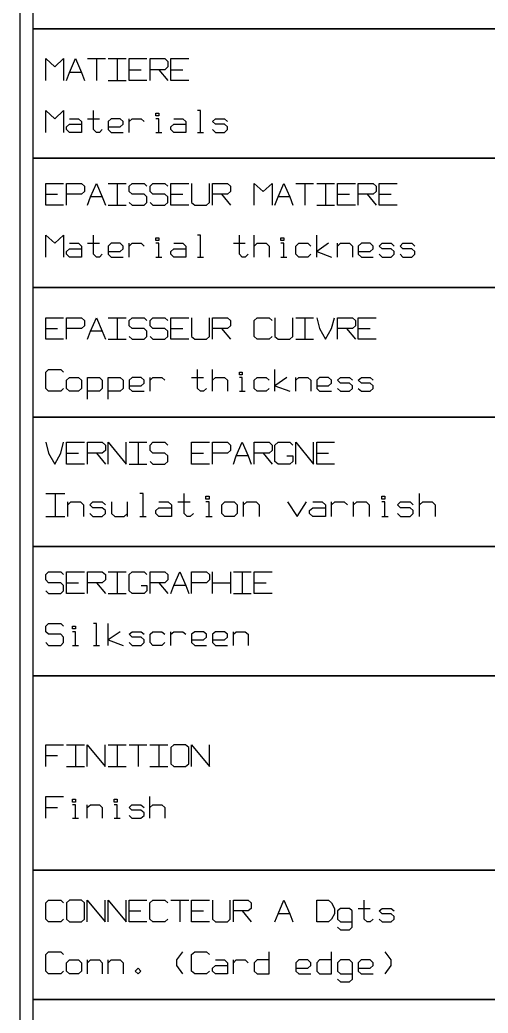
# Model space of a CAD drawing. Extents: x -658 to 530, y -320 to 521.
# Drawn here: x -421.3 to -356.3, y 172.4 to 310.2 of the extents above; entities that cross this region are included whole.
import ezdxf

# ---------------------------------------------------------------- set-up
doc = ezdxf.new("R2010")
doc.units = 0
doc.layers.add('1', color=1, linetype='CONTINUOUS')

msp = doc.modelspace()

# ---------------------------------------------------------------- linework, layer by layer
at = {"layer": '1'}
for p, q in [((-421.3, 420.4), (-421.3, 100.6)), ((-419.5, 326.97), (-419.5, 309)), ((-290.15, 309), (-419.5, 309)), ((-419.5, 309), (-419.5, 291.05)), ((-419.5, 309), (-279.38, 309)), ((-417.7, 301.82), (-417.7, 304.85)), ((-417.7, 304.85), (-416.45, 303.7)), ((-416.45, 303.7), (-415.22, 304.85)), ((-415.22, 304.85), (-415.22, 301.82)), ((-414.4, 302.95), (-413.57, 304.85)), ((-413.57, 304.85), (-412.75, 302.95)), ((-411.92, 304.85), (-409.42, 304.85)), ((-410.67, 304.85), (-410.67, 301.82)), ((-409.02, 304.85), (-406.55, 304.85)), ((-407.77, 304.85), (-407.77, 301.82)), ((-406.12, 301.82), (-406.12, 304.85)), ((-406.12, 304.85), (-403.65, 304.85)), ((-403.22, 301.82), (-403.22, 304.85)), ((-403.22, 304.85), (-401.17, 304.85)), ((-401.17, 304.85), (-400.75, 304.47)), ((-400.35, 301.82), (-400.35, 304.85)), ((-400.35, 304.85), (-397.85, 304.85)), ((-406.12, 303.32), (-404.47, 303.32)), ((-401.17, 303.32), (-403.22, 303.32)), ((-402, 303.32), (-400.75, 301.82)), ((-400.75, 303.7), (-401.17, 303.32)), ((-400.75, 304.47), (-400.75, 303.7)), ((-400.35, 303.32), (-398.67, 303.32)), ((-414.8, 301.82), (-414.4, 302.95)), ((-412.75, 302.95), (-414.4, 302.95)), ((-412.75, 302.95), (-412.32, 301.82)), ((-409.02, 301.82), (-406.55, 301.82)), ((-403.65, 301.82), (-406.12, 301.82)), ((-397.85, 301.82), (-400.35, 301.82)), ((-417.7, 294.62), (-417.7, 297.65)), ((-417.7, 297.65), (-416.45, 296.52)), ((-416.45, 296.52), (-415.22, 297.65)), ((-415.22, 297.65), (-415.22, 294.62)), ((-414.4, 296.52), (-413.15, 296.52)), ((-413.15, 296.52), (-412.75, 296.15)), ((-411.92, 296.52), (-410.25, 296.52)), ((-411.07, 295.02), (-411.07, 297.65)), ((-408.6, 296.52), (-409.02, 296.15)), ((-407.37, 296.52), (-408.6, 296.52)), ((-406.95, 296.15), (-407.37, 296.52)), ((-406.12, 294.62), (-406.12, 296.52)), ((-406.12, 296.15), (-405.72, 296.52)), ((-405.72, 296.52), (-404.47, 296.52)), ((-404.47, 296.52), (-404.05, 296.15)), ((-402.4, 296.9), (-402.4, 297.27)), ((-402.4, 297.27), (-402, 297.27)), ((-402, 296.9), (-402.4, 296.9)), ((-402, 296.52), (-402.4, 296.52)), ((-402, 297.27), (-402, 296.9)), ((-402, 294.62), (-402, 296.52)), ((-399.92, 296.52), (-398.67, 296.52)), ((-398.67, 296.52), (-398.27, 296.15)), ((-396.2, 297.65), (-396.62, 297.65)), ((-396.2, 294.62), (-396.2, 297.65)), ((-394.55, 296.15), (-394.15, 296.52)), ((-394.15, 296.52), (-392.9, 296.52)), ((-392.9, 296.52), (-392.47, 296.15)), ((-414.8, 295.4), (-414.4, 295.77)), ((-414.8, 295.02), (-414.8, 295.4)), ((-414.4, 295.77), (-412.75, 295.77)), ((-412.75, 296.15), (-412.75, 294.62)), ((-409.02, 296.15), (-409.02, 295.02)), ((-409.02, 295.4), (-407.37, 295.4)), ((-407.37, 295.4), (-406.95, 295.77)), ((-406.95, 295.77), (-406.95, 296.15)), ((-400.35, 295.4), (-399.92, 295.77)), ((-400.35, 295.02), (-400.35, 295.4)), ((-399.92, 295.77), (-398.27, 295.77)), ((-398.27, 296.15), (-398.27, 294.62)), ((-394.15, 295.77), (-394.55, 296.15)), ((-392.9, 295.77), (-394.15, 295.77)), ((-392.47, 295.4), (-392.9, 295.77)), ((-392.47, 295.02), (-392.47, 295.4)), ((-414.4, 294.62), (-414.8, 295.02)), ((-412.75, 294.62), (-414.4, 294.62)), ((-410.67, 294.62), (-411.07, 295.02)), ((-410.25, 294.62), (-410.67, 294.62)), ((-409.85, 295.02), (-410.25, 294.62)), ((-409.02, 295.02), (-408.6, 294.62)), ((-408.6, 294.62), (-406.95, 294.62)), ((-402.4, 294.62), (-401.57, 294.62)), ((-399.92, 294.62), (-400.35, 295.02)), ((-398.27, 294.62), (-399.92, 294.62)), ((-396.62, 294.62), (-395.8, 294.62)), ((-394.55, 295.02), (-394.15, 294.62)), ((-394.15, 294.62), (-392.9, 294.62)), ((-392.9, 294.62), (-392.47, 295.02)), ((-290.15, 291.05), (-419.5, 291.05)), ((-419.5, 291.05), (-419.5, 273.07)), ((-419.5, 291.05), (-279.38, 291.05)), ((-417.7, 284.52), (-417.7, 287.52)), ((-417.7, 287.52), (-415.22, 287.52)), ((-414.8, 284.52), (-414.8, 287.52)), ((-414.8, 287.52), (-412.75, 287.52)), ((-412.75, 287.52), (-412.32, 287.15)), ((-412.32, 287.15), (-412.32, 286.4)), ((-411.5, 285.65), (-410.67, 287.52)), ((-410.67, 287.52), (-409.85, 285.65)), ((-409.02, 287.52), (-406.55, 287.52)), ((-407.77, 287.52), (-407.77, 284.52)), ((-406.12, 287.15), (-405.72, 287.52)), ((-406.12, 286.4), (-406.12, 287.15)), ((-405.72, 287.52), (-404.05, 287.52)), ((-404.05, 287.52), (-403.65, 287.15)), ((-403.22, 287.15), (-402.82, 287.52)), ((-403.22, 286.4), (-403.22, 287.15)), ((-402.82, 287.52), (-401.17, 287.52)), ((-401.17, 287.52), (-400.75, 287.15)), ((-400.35, 284.52), (-400.35, 287.52)), ((-400.35, 287.52), (-397.85, 287.52)), ((-397.45, 287.52), (-397.45, 284.9)), ((-394.97, 284.9), (-394.97, 287.52)), ((-394.55, 284.52), (-394.55, 287.52)), ((-394.55, 287.52), (-392.47, 287.52)), ((-392.47, 287.52), (-392.07, 287.15)), ((-392.07, 287.15), (-392.07, 286.4)), ((-388.77, 284.52), (-388.77, 287.52)), ((-388.77, 287.52), (-387.52, 286.4)), ((-387.52, 286.4), (-386.27, 287.52)), ((-386.27, 287.52), (-386.27, 284.52)), ((-385.45, 285.65), (-384.62, 287.52)), ((-384.62, 287.52), (-383.8, 285.65)), ((-382.97, 287.52), (-380.5, 287.52)), ((-381.72, 287.52), (-381.72, 284.52)), ((-380.07, 287.52), (-377.6, 287.52)), ((-378.85, 287.52), (-378.85, 284.52)), ((-377.2, 284.52), (-377.2, 287.52)), ((-377.2, 287.52), (-374.7, 287.52)), ((-374.3, 284.52), (-374.3, 287.52)), ((-374.3, 287.52), (-372.22, 287.52)), ((-372.22, 287.52), (-371.82, 287.15)), ((-371.82, 287.15), (-371.82, 286.4)), ((-371.4, 284.52), (-371.4, 287.52)), ((-371.4, 287.52), (-368.92, 287.52)), ((-417.7, 286.02), (-416.05, 286.02)), ((-412.75, 286.02), (-414.8, 286.02)), ((-412.32, 286.4), (-412.75, 286.02)), ((-411.92, 284.52), (-411.5, 285.65)), ((-409.85, 285.65), (-411.5, 285.65)), ((-409.85, 285.65), (-409.42, 284.52)), ((-405.72, 286.02), (-406.12, 286.4)), ((-404.05, 286.02), (-405.72, 286.02)), ((-403.65, 285.65), (-404.05, 286.02)), ((-403.65, 284.9), (-403.65, 285.65)), ((-402.82, 286.02), (-403.22, 286.4)), ((-401.17, 286.02), (-402.82, 286.02)), ((-400.75, 285.65), (-401.17, 286.02)), ((-400.75, 284.9), (-400.75, 285.65)), ((-400.35, 286.02), (-398.67, 286.02)), ((-392.47, 286.02), (-394.55, 286.02)), ((-393.3, 286.02), (-392.07, 284.52)), ((-392.07, 286.4), (-392.47, 286.02)), ((-385.87, 284.52), (-385.45, 285.65)), ((-383.8, 285.65), (-385.45, 285.65)), ((-383.8, 285.65), (-383.4, 284.52)), ((-377.2, 286.02), (-375.52, 286.02)), ((-372.22, 286.02), (-374.3, 286.02)), ((-373.05, 286.02), (-371.82, 284.52)), ((-371.82, 286.4), (-372.22, 286.02)), ((-371.4, 286.02), (-369.75, 286.02)), ((-415.22, 284.52), (-417.7, 284.52)), ((-409.02, 284.52), (-406.55, 284.52)), ((-406.12, 284.9), (-405.72, 284.52)), ((-405.72, 284.52), (-404.05, 284.52)), ((-404.05, 284.52), (-403.65, 284.9)), ((-403.22, 284.9), (-402.82, 284.52)), ((-402.82, 284.52), (-401.17, 284.52)), ((-401.17, 284.52), (-400.75, 284.9)), ((-397.85, 284.52), (-400.35, 284.52)), ((-397.45, 284.9), (-397.02, 284.52)), ((-397.02, 284.52), (-395.37, 284.52)), ((-395.37, 284.52), (-394.97, 284.9)), ((-380.07, 284.52), (-377.6, 284.52)), ((-374.7, 284.52), (-377.2, 284.52)), ((-368.92, 284.52), (-371.4, 284.52)), ((-417.7, 277.32), (-417.7, 280.35)), ((-417.7, 280.35), (-416.45, 279.22)), ((-416.45, 279.22), (-415.22, 280.35)), ((-415.22, 280.35), (-415.22, 277.32)), ((-411.07, 277.7), (-411.07, 280.35)), ((-402.4, 279.6), (-402.4, 279.97)), ((-402.4, 279.97), (-402, 279.97)), ((-402, 279.97), (-402, 279.6)), ((-396.2, 280.35), (-396.62, 280.35)), ((-396.2, 277.32), (-396.2, 280.35)), ((-390.82, 277.7), (-390.82, 280.35)), ((-388.77, 277.32), (-388.77, 280.35)), ((-385.05, 279.6), (-385.05, 279.97)), ((-385.05, 279.97), (-384.62, 279.97)), ((-384.62, 279.97), (-384.62, 279.6)), ((-380.07, 277.32), (-380.07, 280.35)), ((-414.4, 279.22), (-413.15, 279.22)), ((-413.15, 279.22), (-412.75, 278.82)), ((-412.75, 278.82), (-412.75, 277.32)), ((-411.92, 279.22), (-410.25, 279.22)), ((-408.6, 279.22), (-409.02, 278.82)), ((-409.02, 278.82), (-409.02, 277.7)), ((-407.37, 279.22), (-408.6, 279.22)), ((-406.95, 278.82), (-407.37, 279.22)), ((-406.95, 278.45), (-406.95, 278.82)), ((-406.12, 277.32), (-406.12, 279.22)), ((-406.12, 278.82), (-405.72, 279.22)), ((-405.72, 279.22), (-404.47, 279.22)), ((-404.47, 279.22), (-404.05, 278.82)), ((-402, 279.6), (-402.4, 279.6)), ((-402, 279.22), (-402.4, 279.22)), ((-402, 277.32), (-402, 279.22)), ((-399.92, 279.22), (-398.67, 279.22)), ((-398.67, 279.22), (-398.27, 278.82)), ((-398.27, 278.82), (-398.27, 277.32)), ((-391.65, 279.22), (-390, 279.22)), ((-388.77, 278.82), (-388.35, 279.22)), ((-388.35, 279.22), (-387.1, 279.22)), ((-387.1, 279.22), (-386.7, 278.82)), ((-386.7, 278.82), (-386.7, 277.32)), ((-384.62, 279.6), (-385.05, 279.6)), ((-384.62, 279.22), (-385.05, 279.22)), ((-384.62, 277.32), (-384.62, 279.22)), ((-382.97, 278.82), (-382.55, 279.22)), ((-382.97, 277.7), (-382.97, 278.82)), ((-382.55, 279.22), (-381.32, 279.22)), ((-381.32, 279.22), (-380.9, 278.82)), ((-378.42, 279.22), (-380.07, 278.07)), ((-377.2, 277.32), (-377.2, 279.22)), ((-377.2, 278.82), (-376.77, 279.22)), ((-376.77, 279.22), (-375.52, 279.22)), ((-375.52, 279.22), (-375.12, 278.82)), ((-375.12, 278.82), (-375.12, 277.32)), ((-373.87, 279.22), (-374.3, 278.82)), ((-374.3, 278.82), (-374.3, 277.7)), ((-372.65, 279.22), (-373.87, 279.22)), ((-372.22, 278.82), (-372.65, 279.22)), ((-372.22, 278.45), (-372.22, 278.82)), ((-371.4, 278.82), (-370.97, 279.22)), ((-370.97, 278.45), (-371.4, 278.82)), ((-370.97, 279.22), (-369.75, 279.22)), ((-369.75, 279.22), (-369.32, 278.82)), ((-368.5, 278.82), (-368.1, 279.22)), ((-368.1, 278.45), (-368.5, 278.82)), ((-368.1, 279.22), (-366.85, 279.22)), ((-366.85, 279.22), (-366.45, 278.82)), ((-414.8, 278.07), (-414.4, 278.45)), ((-414.8, 277.7), (-414.8, 278.07)), ((-414.4, 277.32), (-414.8, 277.7)), ((-414.4, 278.45), (-412.75, 278.45)), ((-412.75, 277.32), (-414.4, 277.32)), ((-410.67, 277.32), (-411.07, 277.7)), ((-410.25, 277.32), (-410.67, 277.32)), ((-409.85, 277.7), (-410.25, 277.32)), ((-409.02, 278.07), (-407.37, 278.07)), ((-409.02, 277.7), (-408.6, 277.32)), ((-408.6, 277.32), (-406.95, 277.32)), ((-407.37, 278.07), (-406.95, 278.45)), ((-402.4, 277.32), (-401.57, 277.32)), ((-400.35, 278.07), (-399.92, 278.45)), ((-400.35, 277.7), (-400.35, 278.07)), ((-399.92, 277.32), (-400.35, 277.7)), ((-399.92, 278.45), (-398.27, 278.45)), ((-398.27, 277.32), (-399.92, 277.32)), ((-396.62, 277.32), (-395.8, 277.32)), ((-390.42, 277.32), (-390.82, 277.7)), ((-390, 277.32), (-390.42, 277.32)), ((-389.6, 277.7), (-390, 277.32)), ((-385.05, 277.32), (-384.22, 277.32)), ((-382.55, 277.32), (-382.97, 277.7)), ((-381.32, 277.32), (-382.55, 277.32)), ((-380.9, 277.7), (-381.32, 277.32)), ((-380.07, 278.07), (-378.02, 277.32)), ((-374.3, 278.07), (-372.65, 278.07)), ((-374.3, 277.7), (-373.87, 277.32)), ((-373.87, 277.32), (-372.22, 277.32)), ((-372.65, 278.07), (-372.22, 278.45)), ((-371.4, 277.7), (-370.97, 277.32)), ((-369.75, 278.45), (-370.97, 278.45)), ((-370.97, 277.32), (-369.75, 277.32)), ((-369.32, 278.07), (-369.75, 278.45)), ((-369.75, 277.32), (-369.32, 277.7)), ((-369.32, 277.7), (-369.32, 278.07)), ((-368.5, 277.7), (-368.1, 277.32)), ((-366.85, 278.45), (-368.1, 278.45)), ((-368.1, 277.32), (-366.85, 277.32)), ((-366.45, 278.07), (-366.85, 278.45)), ((-366.85, 277.32), (-366.45, 277.7)), ((-366.45, 277.7), (-366.45, 278.07)), ((-290.15, 273.07), (-419.5, 273.07)), ((-419.5, 273.07), (-419.5, 255.1)), ((-419.5, 273.07), (-279.38, 273.07)), ((-417.7, 265.9), (-417.7, 268.9)), ((-417.7, 268.9), (-415.22, 268.9)), ((-414.8, 265.9), (-414.8, 268.9)), ((-414.8, 268.9), (-412.75, 268.9)), ((-412.75, 268.9), (-412.32, 268.52)), ((-411.5, 267.02), (-410.67, 268.9)), ((-410.67, 268.9), (-409.85, 267.02)), ((-409.02, 268.9), (-406.55, 268.9)), ((-407.77, 268.9), (-407.77, 265.9)), ((-406.12, 268.52), (-405.72, 268.9)), ((-405.72, 268.9), (-404.05, 268.9)), ((-404.05, 268.9), (-403.65, 268.52)), ((-403.22, 268.52), (-402.82, 268.9)), ((-402.82, 268.9), (-401.17, 268.9)), ((-401.17, 268.9), (-400.75, 268.52)), ((-400.35, 265.9), (-400.35, 268.9)), ((-400.35, 268.9), (-397.85, 268.9)), ((-397.45, 268.9), (-397.45, 266.27)), ((-394.97, 266.27), (-394.97, 268.9)), ((-394.55, 265.9), (-394.55, 268.9)), ((-394.55, 268.9), (-392.47, 268.9)), ((-392.47, 268.9), (-392.07, 268.52)), ((-388.77, 268.52), (-388.35, 268.9)), ((-388.35, 268.9), (-386.7, 268.9)), ((-386.7, 268.9), (-386.27, 268.52)), ((-385.87, 268.9), (-385.87, 266.27)), ((-383.4, 266.27), (-383.4, 268.9)), ((-382.97, 268.9), (-380.5, 268.9)), ((-381.72, 268.9), (-381.72, 265.9)), ((-380.07, 268.9), (-379.67, 267.4)), ((-378.02, 267.4), (-377.6, 268.9)), ((-377.2, 265.9), (-377.2, 268.9)), ((-377.2, 268.9), (-375.12, 268.9)), ((-375.12, 268.9), (-374.7, 268.52)), ((-374.3, 265.9), (-374.3, 268.9)), ((-374.3, 268.9), (-371.82, 268.9)), ((-412.32, 267.77), (-412.75, 267.4)), ((-412.32, 268.52), (-412.32, 267.77)), ((-406.12, 267.77), (-406.12, 268.52)), ((-405.72, 267.4), (-406.12, 267.77)), ((-403.22, 267.77), (-403.22, 268.52)), ((-402.82, 267.4), (-403.22, 267.77)), ((-392.07, 267.77), (-392.47, 267.4)), ((-392.07, 268.52), (-392.07, 267.77)), ((-388.77, 266.27), (-388.77, 268.52)), ((-374.7, 267.77), (-375.12, 267.4)), ((-374.7, 268.52), (-374.7, 267.77)), ((-417.7, 267.4), (-416.05, 267.4)), ((-412.75, 267.4), (-414.8, 267.4)), ((-411.92, 265.9), (-411.5, 267.02)), ((-409.85, 267.02), (-411.5, 267.02)), ((-409.85, 267.02), (-409.42, 265.9)), ((-406.12, 266.27), (-405.72, 265.9)), ((-404.05, 267.4), (-405.72, 267.4)), ((-403.65, 267.02), (-404.05, 267.4)), ((-404.05, 265.9), (-403.65, 266.27)), ((-403.65, 266.27), (-403.65, 267.02)), ((-403.22, 266.27), (-402.82, 265.9)), ((-401.17, 267.4), (-402.82, 267.4)), ((-400.75, 267.02), (-401.17, 267.4)), ((-401.17, 265.9), (-400.75, 266.27)), ((-400.75, 266.27), (-400.75, 267.02)), ((-400.35, 267.4), (-398.67, 267.4)), ((-397.45, 266.27), (-397.02, 265.9)), ((-395.37, 265.9), (-394.97, 266.27)), ((-392.47, 267.4), (-394.55, 267.4)), ((-393.3, 267.4), (-392.07, 265.9)), ((-388.35, 265.9), (-388.77, 266.27)), ((-386.27, 266.27), (-386.7, 265.9)), ((-385.87, 266.27), (-385.45, 265.9)), ((-383.8, 265.9), (-383.4, 266.27)), ((-379.67, 267.4), (-378.85, 265.9)), ((-378.85, 265.9), (-378.02, 267.4)), ((-375.12, 267.4), (-377.2, 267.4)), ((-375.95, 267.4), (-374.7, 265.9)), ((-374.3, 267.4), (-372.65, 267.4)), ((-415.22, 265.9), (-417.7, 265.9)), ((-409.02, 265.9), (-406.55, 265.9)), ((-405.72, 265.9), (-404.05, 265.9)), ((-402.82, 265.9), (-401.17, 265.9)), ((-397.85, 265.9), (-400.35, 265.9)), ((-397.02, 265.9), (-395.37, 265.9)), ((-386.7, 265.9), (-388.35, 265.9)), ((-385.45, 265.9), (-383.8, 265.9)), ((-382.97, 265.9), (-380.5, 265.9)), ((-371.82, 265.9), (-374.3, 265.9)), ((-417.7, 261.35), (-417.3, 261.72)), ((-417.7, 259.07), (-417.7, 261.35)), ((-417.3, 261.72), (-415.62, 261.72)), ((-415.62, 261.72), (-415.22, 261.35)), ((-414.8, 260.22), (-414.4, 260.6)), ((-414.4, 260.6), (-413.15, 260.6)), ((-413.15, 260.6), (-412.75, 260.22)), ((-411.92, 257.57), (-411.92, 260.6)), ((-411.92, 260.6), (-410.25, 260.6)), ((-410.25, 260.6), (-409.85, 260.22)), ((-409.02, 257.57), (-409.02, 260.6)), ((-409.02, 260.6), (-407.37, 260.6)), ((-407.37, 260.6), (-406.95, 260.22)), ((-405.72, 260.6), (-406.12, 260.22)), ((-404.47, 260.6), (-405.72, 260.6)), ((-404.05, 260.22), (-404.47, 260.6)), ((-403.22, 258.7), (-403.22, 260.6)), ((-403.22, 260.22), (-402.82, 260.6)), ((-402.82, 260.6), (-401.57, 260.6)), ((-401.57, 260.6), (-401.17, 260.22)), ((-397.45, 260.6), (-395.8, 260.6)), ((-396.62, 259.07), (-396.62, 261.72)), ((-394.55, 258.7), (-394.55, 261.72)), ((-394.55, 260.22), (-394.15, 260.6)), ((-394.15, 260.6), (-392.9, 260.6)), ((-392.9, 260.6), (-392.47, 260.22)), ((-390.82, 260.97), (-390.82, 261.35)), ((-390.82, 261.35), (-390.42, 261.35)), ((-390.42, 260.97), (-390.82, 260.97)), ((-390.42, 260.6), (-390.82, 260.6)), ((-390.42, 261.35), (-390.42, 260.97)), ((-390.42, 258.7), (-390.42, 260.6)), ((-388.77, 260.22), (-388.35, 260.6)), ((-388.35, 260.6), (-387.1, 260.6)), ((-387.1, 260.6), (-386.7, 260.22)), ((-385.87, 258.7), (-385.87, 261.72)), ((-384.22, 260.6), (-385.87, 259.45)), ((-382.97, 258.7), (-382.97, 260.6)), ((-382.97, 260.22), (-382.55, 260.6)), ((-382.55, 260.6), (-381.32, 260.6)), ((-381.32, 260.6), (-380.9, 260.22)), ((-379.67, 260.6), (-380.07, 260.22)), ((-378.42, 260.6), (-379.67, 260.6)), ((-378.02, 260.22), (-378.42, 260.6)), ((-377.2, 260.22), (-376.77, 260.6)), ((-376.77, 260.6), (-375.52, 260.6)), ((-375.52, 260.6), (-375.12, 260.22)), ((-374.3, 260.22), (-373.87, 260.6)), ((-373.87, 260.6), (-372.65, 260.6)), ((-372.65, 260.6), (-372.22, 260.22)), ((-414.8, 259.07), (-414.8, 260.22)), ((-412.75, 260.22), (-412.75, 259.07)), ((-409.85, 260.22), (-409.85, 259.07)), ((-406.95, 260.22), (-406.95, 259.07)), ((-406.12, 260.22), (-406.12, 259.07)), ((-406.12, 259.45), (-404.47, 259.45)), ((-404.47, 259.45), (-404.05, 259.82)), ((-404.05, 259.82), (-404.05, 260.22)), ((-392.47, 260.22), (-392.47, 258.7)), ((-388.77, 259.07), (-388.77, 260.22)), ((-385.87, 259.45), (-383.8, 258.7)), ((-380.9, 260.22), (-380.9, 258.7)), ((-380.07, 260.22), (-380.07, 259.07)), ((-380.07, 259.45), (-378.42, 259.45)), ((-378.42, 259.45), (-378.02, 259.82)), ((-378.02, 259.82), (-378.02, 260.22)), ((-376.77, 259.82), (-377.2, 260.22)), ((-375.52, 259.82), (-376.77, 259.82)), ((-375.12, 259.45), (-375.52, 259.82)), ((-375.12, 259.07), (-375.12, 259.45)), ((-373.87, 259.82), (-374.3, 260.22)), ((-372.65, 259.82), (-373.87, 259.82)), ((-372.22, 259.45), (-372.65, 259.82)), ((-372.22, 259.07), (-372.22, 259.45)), ((-417.3, 258.7), (-417.7, 259.07)), ((-415.62, 258.7), (-417.3, 258.7)), ((-415.22, 259.07), (-415.62, 258.7)), ((-414.4, 258.7), (-414.8, 259.07)), ((-413.15, 258.7), (-414.4, 258.7)), ((-412.75, 259.07), (-413.15, 258.7)), ((-410.25, 258.7), (-411.92, 258.7)), ((-409.85, 259.07), (-410.25, 258.7)), ((-407.37, 258.7), (-409.02, 258.7)), ((-406.95, 259.07), (-407.37, 258.7)), ((-406.12, 259.07), (-405.72, 258.7)), ((-405.72, 258.7), (-404.05, 258.7)), ((-396.2, 258.7), (-396.62, 259.07)), ((-395.8, 258.7), (-396.2, 258.7)), ((-395.37, 259.07), (-395.8, 258.7)), ((-390.82, 258.7), (-390, 258.7)), ((-388.35, 258.7), (-388.77, 259.07)), ((-387.1, 258.7), (-388.35, 258.7)), ((-386.7, 259.07), (-387.1, 258.7)), ((-380.07, 259.07), (-379.67, 258.7)), ((-379.67, 258.7), (-378.02, 258.7)), ((-377.2, 259.07), (-376.77, 258.7)), ((-376.77, 258.7), (-375.52, 258.7)), ((-375.52, 258.7), (-375.12, 259.07)), ((-374.3, 259.07), (-373.87, 258.7)), ((-373.87, 258.7), (-372.65, 258.7)), ((-372.65, 258.7), (-372.22, 259.07)), ((-290.15, 255.1), (-419.5, 255.1)), ((-419.5, 255.1), (-419.5, 237.15)), ((-419.5, 255.1), (-279.38, 255.1)), ((-417.7, 251.6), (-417.3, 250.1)), ((-415.62, 250.1), (-415.22, 251.6)), ((-414.8, 248.57), (-414.8, 251.6)), ((-414.8, 251.6), (-412.32, 251.6)), ((-411.92, 248.57), (-411.92, 251.6)), ((-411.92, 251.6), (-409.85, 251.6)), ((-409.85, 251.6), (-409.42, 251.22)), ((-409.42, 251.22), (-409.42, 250.47)), ((-409.02, 248.57), (-409.02, 251.6)), ((-409.02, 251.6), (-406.55, 248.57)), ((-406.55, 248.57), (-406.55, 251.6)), ((-406.12, 251.6), (-403.65, 251.6)), ((-404.87, 251.6), (-404.87, 248.57)), ((-403.22, 251.22), (-402.82, 251.6)), ((-403.22, 250.47), (-403.22, 251.22)), ((-402.82, 251.6), (-401.17, 251.6)), ((-401.17, 251.6), (-400.75, 251.22)), ((-397.45, 248.57), (-397.45, 251.6)), ((-397.45, 251.6), (-394.97, 251.6)), ((-394.55, 248.57), (-394.55, 251.6)), ((-394.55, 251.6), (-392.47, 251.6)), ((-392.47, 251.6), (-392.07, 251.22)), ((-392.07, 251.22), (-392.07, 250.47)), ((-391.25, 249.72), (-390.42, 251.6)), ((-390.42, 251.6), (-389.6, 249.72)), ((-388.77, 248.57), (-388.77, 251.6)), ((-388.77, 251.6), (-386.7, 251.6)), ((-386.7, 251.6), (-386.27, 251.22)), ((-386.27, 251.22), (-386.27, 250.47)), ((-385.87, 251.22), (-385.45, 251.6)), ((-385.87, 248.95), (-385.87, 251.22)), ((-385.45, 251.6), (-383.8, 251.6)), ((-383.8, 251.6), (-383.4, 251.22)), ((-382.97, 248.57), (-382.97, 251.6)), ((-382.97, 251.6), (-380.5, 248.57)), ((-380.5, 248.57), (-380.5, 251.6)), ((-380.07, 248.57), (-380.07, 251.6)), ((-380.07, 251.6), (-377.6, 251.6)), ((-417.3, 250.1), (-416.45, 248.57)), ((-416.45, 248.57), (-415.62, 250.1)), ((-414.8, 250.1), (-413.15, 250.1)), ((-409.85, 250.1), (-411.92, 250.1)), ((-410.67, 250.1), (-409.42, 248.57)), ((-409.42, 250.47), (-409.85, 250.1)), ((-402.82, 250.1), (-403.22, 250.47)), ((-401.17, 250.1), (-402.82, 250.1)), ((-400.75, 249.72), (-401.17, 250.1)), ((-400.75, 248.95), (-400.75, 249.72)), ((-397.45, 250.1), (-395.8, 250.1)), ((-392.47, 250.1), (-394.55, 250.1)), ((-392.07, 250.47), (-392.47, 250.1)), ((-391.65, 248.57), (-391.25, 249.72)), ((-389.6, 249.72), (-391.25, 249.72)), ((-389.6, 249.72), (-389.17, 248.57)), ((-386.7, 250.1), (-388.77, 250.1)), ((-387.52, 250.1), (-386.27, 248.57)), ((-386.27, 250.47), (-386.7, 250.1)), ((-384.22, 249.72), (-383.4, 249.72)), ((-383.4, 249.72), (-383.4, 248.95)), ((-380.07, 250.1), (-378.42, 250.1)), ((-412.32, 248.57), (-414.8, 248.57)), ((-406.12, 248.57), (-403.65, 248.57)), ((-403.22, 248.95), (-402.82, 248.57)), ((-402.82, 248.57), (-401.17, 248.57)), ((-401.17, 248.57), (-400.75, 248.95)), ((-394.97, 248.57), (-397.45, 248.57)), ((-385.45, 248.57), (-385.87, 248.95)), ((-383.8, 248.57), (-385.45, 248.57)), ((-383.4, 248.95), (-383.8, 248.57)), ((-377.6, 248.57), (-380.07, 248.57)), ((-417.7, 244.52), (-415.07, 244.52)), ((-416.4, 244.52), (-416.4, 241.32)), ((-404.17, 244.52), (-404.62, 244.52)), ((-404.17, 241.32), (-404.17, 244.52)), ((-398.5, 241.72), (-398.5, 244.52)), ((-395.45, 243.72), (-395.45, 244.12)), ((-395.45, 244.12), (-395.02, 244.12)), ((-395.02, 244.12), (-395.02, 243.72)), ((-371.02, 243.72), (-371.02, 244.12)), ((-371.02, 244.12), (-370.6, 244.12)), ((-370.6, 244.12), (-370.6, 243.72)), ((-365.8, 241.32), (-365.8, 244.52)), ((-414.65, 241.32), (-414.65, 243.32)), ((-414.65, 242.92), (-414.2, 243.32)), ((-414.2, 243.32), (-412.9, 243.32)), ((-412.9, 243.32), (-412.47, 242.92)), ((-412.47, 242.92), (-412.47, 241.32)), ((-411.6, 242.92), (-411.15, 243.32)), ((-411.15, 242.52), (-411.6, 242.92)), ((-411.15, 243.32), (-409.85, 243.32)), ((-409.85, 243.32), (-409.42, 242.92)), ((-408.55, 243.32), (-408.55, 241.72)), ((-406.35, 241.32), (-406.35, 243.32)), ((-402, 243.32), (-400.7, 243.32)), ((-400.7, 243.32), (-400.25, 242.92)), ((-400.25, 242.92), (-400.25, 241.32)), ((-399.37, 243.32), (-397.65, 243.32)), ((-395.02, 243.72), (-395.45, 243.72)), ((-395.02, 243.32), (-395.45, 243.32)), ((-395.02, 241.32), (-395.02, 243.32)), ((-393.27, 242.92), (-392.85, 243.32)), ((-393.27, 241.72), (-393.27, 242.92)), ((-392.85, 243.32), (-391.52, 243.32)), ((-391.52, 243.32), (-391.1, 242.92)), ((-391.1, 242.92), (-391.1, 241.72)), ((-390.22, 241.32), (-390.22, 243.32)), ((-390.22, 242.92), (-389.77, 243.32)), ((-389.77, 243.32), (-388.47, 243.32)), ((-388.47, 243.32), (-388.05, 242.92)), ((-388.05, 242.92), (-388.05, 241.32)), ((-384.12, 243.32), (-382.8, 241.32)), ((-382.8, 241.32), (-381.5, 243.32)), ((-380.62, 243.32), (-379.32, 243.32)), ((-379.32, 243.32), (-378.87, 242.92)), ((-378.87, 242.92), (-378.87, 241.32)), ((-378, 241.32), (-378, 243.32)), ((-378, 242.92), (-377.57, 243.32)), ((-377.57, 243.32), (-376.27, 243.32)), ((-376.27, 243.32), (-375.82, 242.92)), ((-374.95, 241.32), (-374.95, 243.32)), ((-374.95, 242.92), (-374.52, 243.32)), ((-374.52, 243.32), (-373.2, 243.32)), ((-373.2, 243.32), (-372.77, 242.92)), ((-372.77, 242.92), (-372.77, 241.32)), ((-370.6, 243.72), (-371.02, 243.72)), ((-370.6, 243.32), (-371.02, 243.32)), ((-370.6, 241.32), (-370.6, 243.32)), ((-368.85, 242.92), (-368.42, 243.32)), ((-368.42, 242.52), (-368.85, 242.92)), ((-368.42, 243.32), (-367.1, 243.32)), ((-367.1, 243.32), (-366.67, 242.92)), ((-365.8, 242.92), (-365.35, 243.32)), ((-365.35, 243.32), (-364.05, 243.32)), ((-364.05, 243.32), (-363.62, 242.92)), ((-363.62, 242.92), (-363.62, 241.32)), ((-417.7, 241.32), (-415.07, 241.32)), ((-411.6, 241.72), (-411.15, 241.32)), ((-409.85, 242.52), (-411.15, 242.52)), ((-411.15, 241.32), (-409.85, 241.32)), ((-409.42, 242.12), (-409.85, 242.52)), ((-409.85, 241.32), (-409.42, 241.72)), ((-409.42, 241.72), (-409.42, 242.12)), ((-408.55, 241.72), (-408.1, 241.32)), ((-408.1, 241.32), (-406.8, 241.32)), ((-406.8, 241.32), (-406.35, 241.72)), ((-404.62, 241.32), (-403.75, 241.32)), ((-402.42, 242.12), (-402, 242.52)), ((-402.42, 241.72), (-402.42, 242.12)), ((-402, 241.32), (-402.42, 241.72)), ((-402, 242.52), (-400.25, 242.52)), ((-400.25, 241.32), (-402, 241.32)), ((-398.07, 241.32), (-398.5, 241.72)), ((-397.65, 241.32), (-398.07, 241.32)), ((-397.2, 241.72), (-397.65, 241.32)), ((-395.45, 241.32), (-394.57, 241.32)), ((-392.85, 241.32), (-393.27, 241.72)), ((-391.52, 241.32), (-392.85, 241.32)), ((-391.1, 241.72), (-391.52, 241.32)), ((-381.07, 242.12), (-380.62, 242.52)), ((-381.07, 241.72), (-381.07, 242.12)), ((-380.62, 241.32), (-381.07, 241.72)), ((-380.62, 242.52), (-378.87, 242.52)), ((-378.87, 241.32), (-380.62, 241.32)), ((-371.02, 241.32), (-370.15, 241.32)), ((-368.85, 241.72), (-368.42, 241.32)), ((-367.1, 242.52), (-368.42, 242.52)), ((-368.42, 241.32), (-367.1, 241.32)), ((-366.67, 242.12), (-367.1, 242.52)), ((-367.1, 241.32), (-366.67, 241.72)), ((-366.67, 241.72), (-366.67, 242.12)), ((-290.15, 237.15), (-419.5, 237.15)), ((-419.5, 237.15), (-419.5, 219.17)), ((-419.5, 237.15), (-279.38, 237.15)), ((-417.7, 233.25), (-417.3, 233.62)), ((-417.7, 232.5), (-417.7, 233.25)), ((-417.3, 233.62), (-415.62, 233.62)), ((-415.62, 233.62), (-415.22, 233.25)), ((-414.8, 230.62), (-414.8, 233.62)), ((-414.8, 233.62), (-412.32, 233.62)), ((-411.92, 230.62), (-411.92, 233.62)), ((-411.92, 233.62), (-409.85, 233.62)), ((-409.85, 233.62), (-409.42, 233.25)), ((-409.42, 233.25), (-409.42, 232.5)), ((-409.02, 233.62), (-406.55, 233.62)), ((-407.77, 233.62), (-407.77, 230.62)), ((-406.12, 233.25), (-405.72, 233.62)), ((-406.12, 231), (-406.12, 233.25)), ((-405.72, 233.62), (-404.05, 233.62)), ((-404.05, 233.62), (-403.65, 233.25)), ((-403.22, 230.62), (-403.22, 233.62)), ((-403.22, 233.62), (-401.17, 233.62)), ((-401.17, 233.62), (-400.75, 233.25)), ((-400.75, 233.25), (-400.75, 232.5)), ((-399.92, 231.75), (-399.1, 233.62)), ((-399.1, 233.62), (-398.27, 231.75)), ((-397.45, 230.62), (-397.45, 233.62)), ((-397.45, 233.62), (-395.37, 233.62)), ((-395.37, 233.62), (-394.97, 233.25)), ((-394.97, 233.25), (-394.97, 232.5)), ((-394.55, 230.62), (-394.55, 233.62)), ((-392.07, 233.62), (-392.07, 230.62)), ((-391.65, 233.62), (-389.17, 233.62)), ((-390.42, 233.62), (-390.42, 230.62)), ((-388.77, 230.62), (-388.77, 233.62)), ((-388.77, 233.62), (-386.27, 233.62)), ((-417.3, 232.12), (-417.7, 232.5)), ((-415.62, 232.12), (-417.3, 232.12)), ((-415.22, 231.75), (-415.62, 232.12)), ((-415.22, 231), (-415.22, 231.75)), ((-414.8, 232.12), (-413.15, 232.12)), ((-409.85, 232.12), (-411.92, 232.12)), ((-410.67, 232.12), (-409.42, 230.62)), ((-409.42, 232.5), (-409.85, 232.12)), ((-404.47, 231.75), (-403.65, 231.75)), ((-403.65, 231.75), (-403.65, 231)), ((-401.17, 232.12), (-403.22, 232.12)), ((-402, 232.12), (-400.75, 230.62)), ((-400.75, 232.5), (-401.17, 232.12)), ((-400.35, 230.62), (-399.92, 231.75)), ((-398.27, 231.75), (-399.92, 231.75)), ((-398.27, 231.75), (-397.85, 230.62)), ((-395.37, 232.12), (-397.45, 232.12)), ((-394.97, 232.5), (-395.37, 232.12)), ((-394.55, 232.12), (-392.07, 232.12)), ((-388.77, 232.12), (-387.1, 232.12)), ((-417.7, 231), (-417.3, 230.62)), ((-417.3, 230.62), (-415.62, 230.62)), ((-415.62, 230.62), (-415.22, 231)), ((-412.32, 230.62), (-414.8, 230.62)), ((-409.02, 230.62), (-406.55, 230.62)), ((-405.72, 230.62), (-406.12, 231)), ((-404.05, 230.62), (-405.72, 230.62)), ((-403.65, 231), (-404.05, 230.62)), ((-391.65, 230.62), (-389.17, 230.62)), ((-386.27, 230.62), (-388.77, 230.62)), ((-417.7, 226.07), (-417.3, 226.45)), ((-417.3, 226.45), (-415.62, 226.45)), ((-415.62, 226.45), (-415.22, 226.07)), ((-410.67, 226.45), (-411.07, 226.45)), ((-410.67, 223.42), (-410.67, 226.45)), ((-409.02, 223.42), (-409.02, 226.45)), ((-417.7, 225.32), (-417.7, 226.07)), ((-417.3, 224.95), (-417.7, 225.32)), ((-415.62, 224.95), (-417.3, 224.95)), ((-415.22, 224.55), (-415.62, 224.95)), ((-413.97, 225.7), (-413.97, 226.07)), ((-413.97, 226.07), (-413.57, 226.07)), ((-413.57, 225.7), (-413.97, 225.7)), ((-413.57, 225.32), (-413.97, 225.32)), ((-413.57, 226.07), (-413.57, 225.7)), ((-413.57, 223.42), (-413.57, 225.32)), ((-407.37, 225.32), (-409.02, 224.17)), ((-406.12, 224.95), (-405.72, 225.32)), ((-405.72, 224.55), (-406.12, 224.95)), ((-405.72, 225.32), (-404.47, 225.32)), ((-404.47, 225.32), (-404.05, 224.95)), ((-403.22, 224.95), (-402.82, 225.32)), ((-403.22, 223.8), (-403.22, 224.95)), ((-402.82, 225.32), (-401.57, 225.32)), ((-401.57, 225.32), (-401.17, 224.95)), ((-400.35, 223.42), (-400.35, 225.32)), ((-400.35, 224.95), (-399.92, 225.32)), ((-399.92, 225.32), (-398.67, 225.32)), ((-398.67, 225.32), (-398.27, 224.95)), ((-397.02, 225.32), (-397.45, 224.95)), ((-397.45, 224.95), (-397.45, 223.8)), ((-395.8, 225.32), (-397.02, 225.32)), ((-395.37, 224.95), (-395.8, 225.32)), ((-395.37, 224.55), (-395.37, 224.95)), ((-394.15, 225.32), (-394.55, 224.95)), ((-394.55, 224.95), (-394.55, 223.8)), ((-392.9, 225.32), (-394.15, 225.32)), ((-392.47, 224.95), (-392.9, 225.32)), ((-392.47, 224.55), (-392.47, 224.95)), ((-391.65, 223.42), (-391.65, 225.32)), ((-391.65, 224.95), (-391.25, 225.32)), ((-391.25, 225.32), (-390, 225.32)), ((-390, 225.32), (-389.6, 224.95)), ((-389.6, 224.95), (-389.6, 223.42)), ((-417.7, 223.8), (-417.3, 223.42)), ((-417.3, 223.42), (-415.62, 223.42)), ((-415.62, 223.42), (-415.22, 223.8)), ((-415.22, 223.8), (-415.22, 224.55)), ((-413.97, 223.42), (-413.15, 223.42)), ((-411.07, 223.42), (-410.25, 223.42)), ((-409.02, 224.17), (-406.95, 223.42)), ((-406.12, 223.8), (-405.72, 223.42)), ((-404.47, 224.55), (-405.72, 224.55)), ((-405.72, 223.42), (-404.47, 223.42)), ((-404.05, 224.17), (-404.47, 224.55)), ((-404.47, 223.42), (-404.05, 223.8)), ((-404.05, 223.8), (-404.05, 224.17)), ((-402.82, 223.42), (-403.22, 223.8)), ((-401.57, 223.42), (-402.82, 223.42)), ((-401.17, 223.8), (-401.57, 223.42)), ((-397.45, 224.17), (-395.8, 224.17)), ((-397.45, 223.8), (-397.02, 223.42)), ((-397.02, 223.42), (-395.37, 223.42)), ((-395.8, 224.17), (-395.37, 224.55)), ((-394.55, 224.17), (-392.9, 224.17)), ((-394.55, 223.8), (-394.15, 223.42)), ((-394.15, 223.42), (-392.47, 223.42)), ((-392.9, 224.17), (-392.47, 224.55)), ((-290.15, 219.17), (-419.5, 219.17)), ((-419.5, 219.17), (-419.5, 192.22)), ((-419.5, 219.17), (-279.38, 219.17)), ((-417.7, 206.6), (-417.7, 209.62)), ((-417.7, 209.62), (-415.23, 209.62)), ((-414.8, 209.62), (-412.33, 209.62)), ((-413.58, 209.62), (-413.58, 206.6)), ((-411.93, 206.6), (-411.93, 209.62)), ((-411.93, 209.62), (-409.43, 206.6)), ((-409.43, 206.6), (-409.43, 209.62)), ((-409.03, 209.62), (-406.55, 209.62)), ((-407.78, 209.62), (-407.78, 206.6)), ((-406.13, 209.62), (-403.65, 209.62)), ((-404.88, 209.62), (-404.88, 206.6)), ((-403.23, 209.62), (-400.75, 209.62)), ((-402, 209.62), (-402, 206.6)), ((-399.93, 209.62), (-400.35, 209.25)), ((-398.28, 209.62), (-399.93, 209.62)), ((-397.85, 209.25), (-398.28, 209.62)), ((-397.45, 206.6), (-397.45, 209.62)), ((-397.45, 209.62), (-394.98, 206.6)), ((-394.98, 206.6), (-394.98, 209.62)), ((-400.35, 209.25), (-400.35, 206.97)), ((-397.85, 206.97), (-397.85, 209.25)), ((-417.7, 208.12), (-416.05, 208.12)), ((-400.35, 206.97), (-399.93, 206.6)), ((-398.28, 206.6), (-397.85, 206.97)), ((-414.8, 206.6), (-412.33, 206.6)), ((-409.03, 206.6), (-406.55, 206.6)), ((-403.23, 206.6), (-400.75, 206.6)), ((-399.93, 206.6), (-398.28, 206.6)), ((-417.7, 199.42), (-417.7, 202.42)), ((-417.7, 202.42), (-415.23, 202.42)), ((-413.98, 201.67), (-413.98, 202.05)), ((-413.98, 202.05), (-413.58, 202.05)), ((-413.58, 201.67), (-413.98, 201.67)), ((-413.58, 201.3), (-413.98, 201.3)), ((-413.58, 202.05), (-413.58, 201.67)), ((-413.58, 199.42), (-413.58, 201.3)), ((-411.93, 199.42), (-411.93, 201.3)), ((-411.93, 200.92), (-411.5, 201.3)), ((-411.5, 201.3), (-410.25, 201.3)), ((-410.25, 201.3), (-409.85, 200.92)), ((-408.2, 201.67), (-408.2, 202.05)), ((-408.2, 202.05), (-407.78, 202.05)), ((-407.78, 201.67), (-408.2, 201.67)), ((-407.78, 201.3), (-408.2, 201.3)), ((-407.78, 202.05), (-407.78, 201.67)), ((-407.78, 199.42), (-407.78, 201.3)), ((-406.13, 200.92), (-405.73, 201.3)), ((-405.73, 201.3), (-404.48, 201.3)), ((-404.48, 201.3), (-404.05, 200.92)), ((-403.23, 199.42), (-403.23, 202.42)), ((-403.23, 200.92), (-402.83, 201.3)), ((-402.83, 201.3), (-401.58, 201.3)), ((-401.58, 201.3), (-401.18, 200.92)), ((-417.7, 200.92), (-416.05, 200.92)), ((-409.85, 200.92), (-409.85, 199.42)), ((-405.73, 200.55), (-406.13, 200.92)), ((-404.48, 200.55), (-405.73, 200.55)), ((-404.05, 200.17), (-404.48, 200.55)), ((-404.05, 199.8), (-404.05, 200.17)), ((-401.18, 200.92), (-401.18, 199.42)), ((-413.98, 199.42), (-413.15, 199.42)), ((-408.2, 199.42), (-407.38, 199.42)), ((-406.13, 199.8), (-405.73, 199.42)), ((-405.73, 199.42), (-404.48, 199.42)), ((-404.48, 199.42), (-404.05, 199.8)), ((-419.5, 192.22), (-279.38, 192.22)), ((-290.15, 192.22), (-419.5, 192.22)), ((-419.5, 192.22), (-419.5, 174.27)), ((-417.7, 187.67), (-417.3, 188.07)), ((-417.7, 185.42), (-417.7, 187.67)), ((-417.3, 188.07), (-415.62, 188.07)), ((-415.62, 188.07), (-415.23, 187.67)), ((-414.4, 188.07), (-414.8, 187.67)), ((-414.8, 187.67), (-414.8, 185.42)), ((-412.75, 188.07), (-414.4, 188.07)), ((-412.33, 187.67), (-412.75, 188.07)), ((-412.33, 185.42), (-412.33, 187.67)), ((-411.93, 185.05), (-411.93, 188.07)), ((-411.93, 188.07), (-409.43, 185.05)), ((-409.43, 185.05), (-409.43, 188.07)), ((-409.03, 185.05), (-409.03, 188.07)), ((-409.03, 188.07), (-406.55, 185.05)), ((-406.55, 185.05), (-406.55, 188.07)), ((-406.13, 185.05), (-406.13, 188.07)), ((-406.13, 188.07), (-403.65, 188.07)), ((-403.23, 187.67), (-402.83, 188.07)), ((-403.23, 185.42), (-403.23, 187.67)), ((-402.83, 188.07), (-401.18, 188.07)), ((-401.18, 188.07), (-400.75, 187.67)), ((-400.35, 188.07), (-397.85, 188.07)), ((-399.1, 188.07), (-399.1, 185.05)), ((-397.45, 185.05), (-397.45, 188.07)), ((-397.45, 188.07), (-394.98, 188.07)), ((-394.55, 188.07), (-394.55, 185.42)), ((-392.08, 185.42), (-392.08, 188.07)), ((-391.65, 185.05), (-391.65, 188.07)), ((-391.65, 188.07), (-389.6, 188.07)), ((-389.6, 188.07), (-389.18, 187.67)), ((-389.18, 187.67), (-389.18, 186.92)), ((-385.45, 186.17), (-384.63, 188.07)), ((-384.63, 188.07), (-383.8, 186.17)), ((-380.08, 185.05), (-380.08, 188.07)), ((-380.08, 188.07), (-378.43, 188.07)), ((-378.43, 188.07), (-378.03, 187.67)), ((-378.03, 187.67), (-377.6, 186.92)), ((-373.48, 185.42), (-373.48, 188.07)), ((-406.13, 186.55), (-404.48, 186.55)), ((-397.45, 186.55), (-395.8, 186.55)), ((-389.6, 186.55), (-391.65, 186.55)), ((-390.43, 186.55), (-389.18, 185.05)), ((-389.18, 186.92), (-389.6, 186.55)), ((-385.88, 185.05), (-385.45, 186.17)), ((-383.8, 186.17), (-385.45, 186.17)), ((-383.8, 186.17), (-383.4, 185.05)), ((-377.6, 186.17), (-378.03, 185.42)), ((-377.6, 186.92), (-377.6, 186.17)), ((-376.78, 186.92), (-377.2, 186.55)), ((-377.2, 186.55), (-377.2, 185.42)), ((-375.53, 186.92), (-376.78, 186.92)), ((-375.13, 186.55), (-375.53, 186.92)), ((-375.13, 184.3), (-375.13, 186.55)), ((-374.3, 186.92), (-372.65, 186.92)), ((-371.4, 186.55), (-370.98, 186.92)), ((-370.98, 186.17), (-371.4, 186.55)), ((-370.98, 186.92), (-369.75, 186.92)), ((-369.75, 186.17), (-370.98, 186.17)), ((-369.75, 186.92), (-369.33, 186.55)), ((-369.33, 185.8), (-369.75, 186.17)), ((-417.3, 185.05), (-417.7, 185.42)), ((-415.62, 185.05), (-417.3, 185.05)), ((-415.23, 185.42), (-415.62, 185.05)), ((-414.8, 185.42), (-414.4, 185.05)), ((-414.4, 185.05), (-412.75, 185.05)), ((-412.75, 185.05), (-412.33, 185.42)), ((-403.65, 185.05), (-406.13, 185.05)), ((-402.83, 185.05), (-403.23, 185.42)), ((-401.18, 185.05), (-402.83, 185.05)), ((-400.75, 185.42), (-401.18, 185.05)), ((-394.98, 185.05), (-397.45, 185.05)), ((-394.55, 185.42), (-394.15, 185.05)), ((-394.15, 185.05), (-392.48, 185.05)), ((-392.48, 185.05), (-392.08, 185.42)), ((-378.43, 185.05), (-380.08, 185.05)), ((-378.03, 185.42), (-378.43, 185.05)), ((-377.2, 185.42), (-376.78, 185.05)), ((-376.78, 185.05), (-375.13, 185.05)), ((-373.05, 185.05), (-373.48, 185.42)), ((-372.65, 185.05), (-373.05, 185.05)), ((-372.23, 185.42), (-372.65, 185.05)), ((-371.4, 185.42), (-370.98, 185.05)), ((-370.98, 185.05), (-369.75, 185.05)), ((-369.75, 185.05), (-369.33, 185.42)), ((-369.33, 185.42), (-369.33, 185.8)), ((-377.2, 184.3), (-376.78, 183.92)), ((-376.78, 183.92), (-375.53, 183.92)), ((-375.53, 183.92), (-375.13, 184.3)), ((-417.7, 180.5), (-417.3, 180.87)), ((-417.3, 180.87), (-415.62, 180.87)), ((-415.62, 180.87), (-415.22, 180.5)), ((-399.5, 179.75), (-398.67, 180.87)), ((-397.45, 180.5), (-397.02, 180.87)), ((-397.02, 180.87), (-395.37, 180.87)), ((-395.37, 180.87), (-394.97, 180.5)), ((-386.7, 177.85), (-386.7, 180.87)), ((-378.02, 177.85), (-378.02, 180.87)), ((-369.75, 179.75), (-370.58, 180.87)), ((-417.7, 178.22), (-417.7, 180.5)), ((-414.8, 179.37), (-414.4, 179.75)), ((-414.8, 178.22), (-414.8, 179.37)), ((-414.4, 179.75), (-413.15, 179.75)), ((-413.15, 179.75), (-412.75, 179.37)), ((-412.75, 179.37), (-412.75, 178.22)), ((-411.92, 177.85), (-411.92, 179.75)), ((-411.92, 179.37), (-411.5, 179.75)), ((-411.5, 179.75), (-410.25, 179.75)), ((-410.25, 179.75), (-409.85, 179.37)), ((-409.85, 179.37), (-409.85, 177.85)), ((-409.02, 177.85), (-409.02, 179.75)), ((-409.02, 179.37), (-408.6, 179.75)), ((-408.6, 179.75), (-407.38, 179.75)), ((-407.38, 179.75), (-406.95, 179.37)), ((-406.95, 179.37), (-406.95, 177.85)), ((-399.5, 179), (-399.5, 179.75)), ((-397.45, 178.22), (-397.45, 180.5)), ((-394.15, 179.75), (-392.9, 179.75)), ((-392.9, 179.75), (-392.47, 179.37)), ((-392.47, 179.37), (-392.47, 177.85)), ((-391.65, 177.85), (-391.65, 179.75)), ((-391.65, 179.37), (-391.25, 179.75)), ((-391.25, 179.75), (-390, 179.75)), ((-390, 179.75), (-389.6, 179.37)), ((-388.35, 179.75), (-388.77, 179.37)), ((-388.77, 179.37), (-388.77, 178.22)), ((-386.7, 179.75), (-388.35, 179.75)), ((-382.55, 179.75), (-382.97, 179.37)), ((-382.97, 179.37), (-382.97, 178.22)), ((-381.32, 179.75), (-382.55, 179.75)), ((-380.9, 179.37), (-381.32, 179.75)), ((-380.9, 179), (-380.9, 179.37)), ((-379.67, 179.75), (-380.07, 179.37)), ((-380.07, 179.37), (-380.07, 178.22)), ((-378.02, 179.75), (-379.67, 179.75)), ((-376.77, 179.75), (-377.2, 179.37)), ((-377.2, 179.37), (-377.2, 178.22)), ((-375.52, 179.75), (-376.77, 179.75)), ((-375.12, 179.37), (-375.52, 179.75)), ((-375.12, 177.1), (-375.12, 179.37)), ((-373.88, 179.75), (-374.3, 179.37)), ((-374.3, 179.37), (-374.3, 178.22)), ((-372.65, 179.75), (-373.88, 179.75)), ((-372.23, 179.37), (-372.65, 179.75)), ((-372.23, 179), (-372.23, 179.37)), ((-369.75, 179), (-369.75, 179.75)), ((-417.3, 177.85), (-417.7, 178.22)), ((-415.62, 177.85), (-417.3, 177.85)), ((-415.22, 178.22), (-415.62, 177.85)), ((-414.4, 177.85), (-414.8, 178.22)), ((-413.15, 177.85), (-414.4, 177.85)), ((-412.75, 178.22), (-413.15, 177.85)), ((-405.3, 178.22), (-404.88, 178.62)), ((-404.88, 177.85), (-405.3, 178.22)), ((-404.88, 178.62), (-404.48, 178.22)), ((-404.48, 178.22), (-404.88, 177.85)), ((-398.67, 177.85), (-399.5, 179)), ((-397.02, 177.85), (-397.45, 178.22)), ((-395.37, 177.85), (-397.02, 177.85)), ((-394.97, 178.22), (-395.37, 177.85)), ((-394.55, 178.62), (-394.15, 179)), ((-394.55, 178.22), (-394.55, 178.62)), ((-394.15, 177.85), (-394.55, 178.22)), ((-394.15, 179), (-392.47, 179)), ((-392.47, 177.85), (-394.15, 177.85)), ((-388.77, 178.22), (-388.35, 177.85)), ((-388.35, 177.85), (-386.7, 177.85)), ((-382.97, 178.62), (-381.32, 178.62)), ((-382.97, 178.22), (-382.55, 177.85)), ((-382.55, 177.85), (-380.9, 177.85)), ((-381.32, 178.62), (-380.9, 179)), ((-380.07, 178.22), (-379.67, 177.85)), ((-379.67, 177.85), (-378.02, 177.85)), ((-377.2, 178.22), (-376.77, 177.85)), ((-376.77, 177.85), (-375.12, 177.85)), ((-374.3, 178.62), (-372.65, 178.62)), ((-374.3, 178.22), (-373.88, 177.85)), ((-373.88, 177.85), (-372.23, 177.85)), ((-372.65, 178.62), (-372.23, 179)), ((-370.58, 177.85), (-369.75, 179)), ((-377.2, 177.1), (-376.77, 176.72)), ((-376.77, 176.72), (-375.52, 176.72)), ((-375.52, 176.72), (-375.12, 177.1)), ((-290.15, 174.27), (-419.5, 174.27)), ((-419.5, 174.27), (-419.5, 156.3)), ((-419.5, 174.27), (-279.38, 174.27))]:
    msp.add_line(p, q, dxfattribs=at)

doc.saveas('drawing.dxf')
